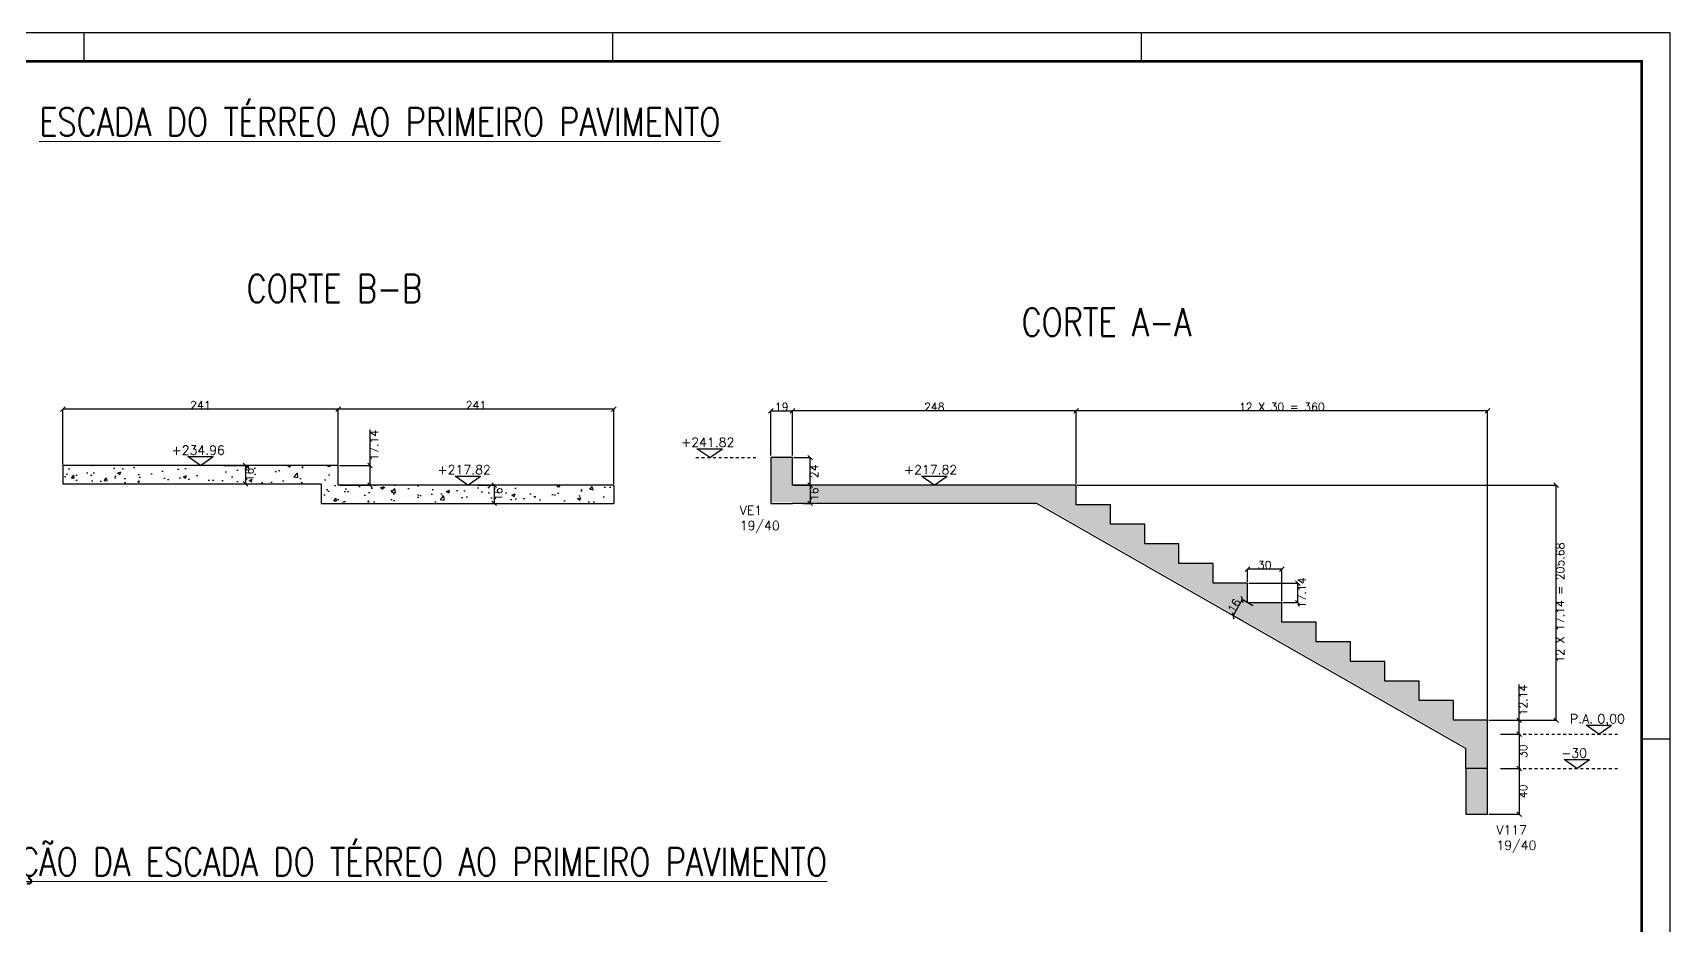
# Model space of a CAD drawing. Extents: x -2534 to -2415, y 70 to 154.
# Drawn here: x -2472.1 to -2414.8, y 123.1 to 154.3 of the extents above; entities that cross this region are included whole.
import ezdxf

# ---------------------------------------------------------------- set-up
doc = ezdxf.new("R2010")
doc.units = 0
doc.header["$MEASUREMENT"] = 0
doc.linetypes.add('ESTILO_TQS_0001', pattern=[1, 0.7, -0.3])
doc.layers.get('0').update_dxf_attribs({"linetype": 'CONTINUOUS'})
doc.layers.get('Defpoints').update_dxf_attribs({"linetype": 'CONTINUOUS'})
for name, color, linetype in [('2', 2, 'CONTINUOUS'), ('3', 3, 'CONTINUOUS'), ('ARQ-FOLHA', 7, 'CONTINUOUS')]:
    doc.layers.add(name, color=color, linetype=linetype)
doc.layers.add('LC-Textos', color=3, linetype='CONTINUOUS', lineweight=20)
doc.styles.add('SIMPLEX', font='SIMPLEX.shx', dxfattribs={"width": 0.8})
doc.styles.get("Standard").update_dxf_attribs({"font": 'ROMANS.SHX'})
doc.dimstyles.new('FORMA ESCADA', dxfattribs={"dimtxt": 7, "dimasz": 4, "dimexe": 0.01, "dimexo": 1, "dimgap": 0.01, "dimtad": 2, "dimdsep": 46, "dimtxsty": 'Standard', "dimblk": 'OBLIQUE', "dimcen": 0.09, "dimclrd": 1, "dimclre": 1, "dimclrt": 3, "dimadec": 0, "dimazin": 0, "dimtfac": 1, "dimtofl": 0, "dimtmove": 0, "dimatfit": 3, "dimldrblk": 'OBLIQUE', "dimfxl": 1, "dimtolj": 1, "dimtzin": 0, "dimarcsym": 0})

# ---------------------------------------------------------------- blocks, each defined once
blk = doc.blocks.new('_Oblique')
at = {"color": 0, "linetype": 'ByBlock', "lineweight": -2}
blk.add_line((-0.5, -0.5), (0.5, 0.5), dxfattribs=at)
blk = doc.blocks.new('*D123')
at = {"color": 1, "linetype": 'Continuous', "lineweight": -2, "transparency": 16777216}
for p, q in [((2754.2, -1934.9), (2754.2, -1903.5)), ((2727.4, -1934.9), (2754.3, -1934.9)), ((2754.2, -1952), (2754.2, -1934.9)), ((2727.4, -1952), (2754.3, -1952))]:
    blk.add_line(p, q, dxfattribs=at)
at = {"layer": 'Defpoints', "color": 0, "linetype": 'Continuous', "transparency": 16777216}
for p in [(2726.4, -1934.9), (2754.2, -1934.9), (2726.4, -1952)]:
    blk.add_point(p, dxfattribs=at)
at = {"color": 1, "linetype": 'Continuous', "lineweight": -2, "transparency": 16777216, "xscale": 4, "yscale": 4, "zscale": 4}
for p, rotation in [((2754.2, -1934.9), 90), ((2754.2, -1952), 270)]:
    blk.add_blockref('_Oblique', p, dxfattribs=dict(at, rotation=rotation))
at = {"color": 3, "linetype": 'Continuous', "transparency": 16777216, "insert": (2757.8, -1917.2), "char_height": 7, "attachment_point": 5, "rotation": 90}
blk.add_mtext('\\A1;17.14', dxfattribs=at)
blk = doc.blocks.new('*D124')
at = {"color": 1, "linetype": 'Continuous', "lineweight": -2, "transparency": 16777216}
for p, q in [((2847.9, -1952), (2862.9, -1952)), ((2862.9, -1952), (2862.9, -1968)), ((2847.9, -1968), (2862.9, -1968))]:
    blk.add_line(p, q, dxfattribs=at)
at = {"layer": 'Defpoints', "color": 0, "linetype": 'Continuous', "transparency": 16777216}
for p in [(2846.9, -1952), (2846.9, -1968), (2862.9, -1968)]:
    blk.add_point(p, dxfattribs=at)
at = {"color": 1, "linetype": 'Continuous', "lineweight": -2, "transparency": 16777216, "xscale": 4, "yscale": 4, "zscale": 4}
for p, rotation in [((2862.9, -1952), 90), ((2862.9, -1968), 270)]:
    blk.add_blockref('_Oblique', p, dxfattribs=dict(at, rotation=rotation))
at = {"color": 3, "linetype": 'Continuous', "transparency": 16777216, "insert": (2866.4, -1960), "char_height": 7, "attachment_point": 5, "rotation": 90}
blk.add_mtext('\\A1;16', dxfattribs=at)
blk = doc.blocks.new('*D125')
at = {"color": 1, "linetype": 'Continuous', "lineweight": -2, "transparency": 16777216}
for p, q in [((2626, -1934.9), (2645.3, -1934.9)), ((2645.3, -1934.9), (2645.3, -1950.9)), ((2626, -1950.9), (2645.3, -1950.9))]:
    blk.add_line(p, q, dxfattribs=at)
at = {"layer": 'Defpoints', "color": 0, "linetype": 'Continuous', "transparency": 16777216}
for p in [(2625, -1934.9), (2625, -1950.9), (2645.3, -1950.9)]:
    blk.add_point(p, dxfattribs=at)
at = {"color": 1, "linetype": 'Continuous', "lineweight": -2, "transparency": 16777216, "xscale": 4, "yscale": 4, "zscale": 4}
for p, rotation in [((2645.3, -1934.9), 90), ((2645.3, -1950.9), 270)]:
    blk.add_blockref('_Oblique', p, dxfattribs=dict(at, rotation=rotation))
at = {"color": 3, "linetype": 'Continuous', "transparency": 16777216, "insert": (2648.8, -1942.9), "char_height": 7, "attachment_point": 5, "rotation": 90}
blk.add_mtext('\\A1;16', dxfattribs=at)
blk = doc.blocks.new('*D126')
at = {"color": 1, "linetype": 'Continuous', "lineweight": -2, "transparency": 16777216}
for p, q in [((2726.4, -1933.9), (2726.4, -1885.7)), ((2967.4, -1885.7), (2726.4, -1885.7)), ((2967.4, -1951), (2967.4, -1885.7))]:
    blk.add_line(p, q, dxfattribs=at)
at = {"layer": 'Defpoints', "color": 0, "linetype": 'Continuous', "transparency": 16777216}
for p in [(2726.4, -1885.7), (2726.4, -1934.9), (2967.4, -1952)]:
    blk.add_point(p, dxfattribs=at)
at = {"color": 1, "linetype": 'Continuous', "lineweight": -2, "transparency": 16777216, "xscale": 4, "yscale": 4, "zscale": 4, "rotation": 180}
blk.add_blockref('_Oblique', (2726.4, -1885.7), dxfattribs=at)
at = {"color": 1, "linetype": 'Continuous', "lineweight": -2, "transparency": 16777216, "xscale": 4, "yscale": 4, "zscale": 4}
blk.add_blockref('_Oblique', (2967.4, -1885.7), dxfattribs=at)
at = {"color": 3, "linetype": 'Continuous', "transparency": 16777216, "insert": (2846.9, -1882.2), "char_height": 7, "attachment_point": 5}
blk.add_mtext('\\A1;241', dxfattribs=at)
blk = doc.blocks.new('*D127')
at = {"color": 1, "linetype": 'Continuous', "lineweight": -2, "transparency": 16777216}
for p, q in [((2485.4, -1933.9), (2485.4, -1885.7)), ((2726.4, -1885.7), (2485.4, -1885.7)), ((2726.4, -1933.9), (2726.4, -1885.7))]:
    blk.add_line(p, q, dxfattribs=at)
at = {"layer": 'Defpoints', "color": 0, "linetype": 'Continuous', "transparency": 16777216}
for p in [(2485.4, -1885.7), (2485.4, -1934.9), (2726.4, -1934.9)]:
    blk.add_point(p, dxfattribs=at)
at = {"color": 1, "linetype": 'Continuous', "lineweight": -2, "transparency": 16777216, "xscale": 4, "yscale": 4, "zscale": 4, "rotation": 180}
blk.add_blockref('_Oblique', (2485.4, -1885.7), dxfattribs=at)
at = {"color": 1, "linetype": 'Continuous', "lineweight": -2, "transparency": 16777216, "xscale": 4, "yscale": 4, "zscale": 4}
blk.add_blockref('_Oblique', (2726.4, -1885.7), dxfattribs=at)
at = {"color": 3, "linetype": 'Continuous', "transparency": 16777216, "insert": (2605.9, -1882.2), "char_height": 7, "attachment_point": 5}
blk.add_mtext('\\A1;241', dxfattribs=at)
blk = doc.blocks.new('*D168')
at = {"color": 1, "linetype": 'Continuous', "lineweight": -2, "transparency": 16777216}
for p, q in [((3759.3, -2157.7), (3759.3, -2126.3)), ((3732.8, -2157.7), (3759.3, -2157.7)), ((3759.3, -2169.8), (3759.3, -2157.7)), ((3743.9, -2169.8), (3759.3, -2169.8))]:
    blk.add_line(p, q, dxfattribs=at)
at = {"layer": 'Defpoints', "color": 0, "linetype": 'Continuous', "transparency": 16777216}
for p in [(3731.8, -2157.7), (3759.3, -2157.7), (3742.9, -2169.8)]:
    blk.add_point(p, dxfattribs=at)
at = {"color": 1, "linetype": 'Continuous', "lineweight": -2, "transparency": 16777216, "xscale": 4, "yscale": 4, "zscale": 4}
for p, rotation in [((3759.3, -2157.7), 90), ((3759.3, -2169.8), 270)]:
    blk.add_blockref('_Oblique', p, dxfattribs=dict(at, rotation=rotation))
at = {"color": 3, "linetype": 'Continuous', "transparency": 16777216, "insert": (3762.8, -2140), "char_height": 7, "attachment_point": 5, "rotation": 90}
blk.add_mtext('\\A1;12.14', dxfattribs=at)
blk = doc.blocks.new('*D169')
at = {"color": 1, "linetype": 'Continuous', "lineweight": -2, "transparency": 16777216}
for p, q in [((3372.8, -1952), (3791.8, -1952)), ((3791.8, -2157.7), (3791.8, -1952)), ((3732.8, -2157.7), (3791.8, -2157.7))]:
    blk.add_line(p, q, dxfattribs=at)
at = {"layer": 'Defpoints', "color": 0, "linetype": 'Continuous', "transparency": 16777216}
for p in [(3371.8, -1952), (3791.8, -1952), (3731.8, -2157.7)]:
    blk.add_point(p, dxfattribs=at)
at = {"color": 1, "linetype": 'Continuous', "lineweight": -2, "transparency": 16777216, "xscale": 4, "yscale": 4, "zscale": 4}
for p, rotation in [((3791.8, -1952), 90), ((3791.8, -2157.7), 270)]:
    blk.add_blockref('_Oblique', p, dxfattribs=dict(at, rotation=rotation))
at = {"color": 3, "linetype": 'Continuous', "transparency": 16777216, "insert": (3795.3, -2054.8), "char_height": 7, "attachment_point": 5, "rotation": 90}
blk.add_mtext('\\A1;12 X 17.14 = 205.68', dxfattribs=at)
blk = doc.blocks.new('*D170')
at = {"color": 1, "linetype": 'Continuous', "lineweight": -2, "transparency": 16777216}
for p, q in [((3371.8, -1951), (3371.8, -1887.1)), ((3731.8, -1887.1), (3371.8, -1887.1)), ((3731.8, -2156.7), (3731.8, -1887.1))]:
    blk.add_line(p, q, dxfattribs=at)
at = {"layer": 'Defpoints', "color": 0, "linetype": 'Continuous', "transparency": 16777216}
for p in [(3371.8, -1887.1), (3371.8, -1952), (3731.8, -2157.7)]:
    blk.add_point(p, dxfattribs=at)
at = {"color": 1, "linetype": 'Continuous', "lineweight": -2, "transparency": 16777216, "xscale": 4, "yscale": 4, "zscale": 4, "rotation": 180}
blk.add_blockref('_Oblique', (3371.8, -1887.1), dxfattribs=at)
at = {"color": 1, "linetype": 'Continuous', "lineweight": -2, "transparency": 16777216, "xscale": 4, "yscale": 4, "zscale": 4}
blk.add_blockref('_Oblique', (3731.8, -1887.1), dxfattribs=at)
at = {"color": 3, "linetype": 'Continuous', "transparency": 16777216, "insert": (3551.8, -1883.6), "char_height": 7, "attachment_point": 5}
blk.add_mtext('\\A1;12 X 30 = 360', dxfattribs=at)
blk = doc.blocks.new('*D171')
at = {"color": 1, "linetype": 'Continuous', "lineweight": -2, "transparency": 16777216}
for p, q in [((3123.8, -1926), (3123.8, -1887.1)), ((3371.8, -1887.1), (3123.8, -1887.1)), ((3371.8, -1951), (3371.8, -1887.1))]:
    blk.add_line(p, q, dxfattribs=at)
at = {"layer": 'Defpoints', "color": 0, "linetype": 'Continuous', "transparency": 16777216}
for p in [(3123.8, -1887.1), (3123.8, -1927), (3371.8, -1952)]:
    blk.add_point(p, dxfattribs=at)
at = {"color": 1, "linetype": 'Continuous', "lineweight": -2, "transparency": 16777216, "xscale": 4, "yscale": 4, "zscale": 4, "rotation": 180}
blk.add_blockref('_Oblique', (3123.8, -1887.1), dxfattribs=at)
at = {"color": 1, "linetype": 'Continuous', "lineweight": -2, "transparency": 16777216, "xscale": 4, "yscale": 4, "zscale": 4}
blk.add_blockref('_Oblique', (3371.8, -1887.1), dxfattribs=at)
at = {"color": 3, "linetype": 'Continuous', "transparency": 16777216, "insert": (3247.8, -1883.6), "char_height": 7, "attachment_point": 5}
blk.add_mtext('\\A1;248', dxfattribs=at)
blk = doc.blocks.new('*D172')
at = {"color": 1, "linetype": 'Continuous', "lineweight": -2, "transparency": 16777216}
for p, q in [((3104.8, -1926), (3104.8, -1887.1)), ((3104.8, -1887.1), (3123.8, -1887.1)), ((3123.8, -1926), (3123.8, -1887.1))]:
    blk.add_line(p, q, dxfattribs=at)
at = {"layer": 'Defpoints', "color": 0, "linetype": 'Continuous', "transparency": 16777216}
for p in [(3123.8, -1887.1), (3104.8, -1927), (3123.8, -1927)]:
    blk.add_point(p, dxfattribs=at)
at = {"color": 1, "linetype": 'Continuous', "lineweight": -2, "transparency": 16777216, "xscale": 4, "yscale": 4, "zscale": 4, "rotation": 180}
blk.add_blockref('_Oblique', (3104.8, -1887.1), dxfattribs=at)
at = {"color": 1, "linetype": 'Continuous', "lineweight": -2, "transparency": 16777216, "xscale": 4, "yscale": 4, "zscale": 4}
blk.add_blockref('_Oblique', (3123.8, -1887.1), dxfattribs=at)
at = {"color": 3, "linetype": 'Continuous', "transparency": 16777216, "insert": (3114.3, -1883.6), "char_height": 7, "attachment_point": 5}
blk.add_mtext('\\A1;19', dxfattribs=at)
blk = doc.blocks.new('*D173')
at = {"color": 1, "linetype": 'Continuous', "lineweight": -2, "transparency": 16777216}
for p, q in [((3124.8, -1928), (3139.2, -1928)), ((3139.2, -1952), (3139.2, -1928)), ((3124.8, -1952), (3139.2, -1952))]:
    blk.add_line(p, q, dxfattribs=at)
at = {"layer": 'Defpoints', "color": 0, "linetype": 'Continuous', "transparency": 16777216}
for p in [(3123.8, -1928), (3139.2, -1928), (3123.8, -1952)]:
    blk.add_point(p, dxfattribs=at)
at = {"color": 1, "linetype": 'Continuous', "lineweight": -2, "transparency": 16777216, "xscale": 4, "yscale": 4, "zscale": 4}
for p, rotation in [((3139.2, -1928), 90), ((3139.2, -1952), 270)]:
    blk.add_blockref('_Oblique', p, dxfattribs=dict(at, rotation=rotation))
at = {"color": 3, "linetype": 'Continuous', "transparency": 16777216, "insert": (3142.7, -1940), "char_height": 7, "attachment_point": 5, "rotation": 90}
blk.add_mtext('\\A1;24', dxfattribs=at)
blk = doc.blocks.new('*D174')
at = {"color": 1, "linetype": 'Continuous', "lineweight": -2, "transparency": 16777216}
for p, q in [((3133, -1952), (3139.2, -1952)), ((3139.2, -1952), (3139.2, -1968)), ((3133, -1968), (3139.2, -1968))]:
    blk.add_line(p, q, dxfattribs=at)
at = {"layer": 'Defpoints', "color": 0, "linetype": 'Continuous', "transparency": 16777216}
for p in [(3132, -1952), (3132, -1968), (3139.2, -1968)]:
    blk.add_point(p, dxfattribs=at)
at = {"color": 1, "linetype": 'Continuous', "lineweight": -2, "transparency": 16777216, "xscale": 4, "yscale": 4, "zscale": 4}
for p, rotation in [((3139.2, -1952), 90), ((3139.2, -1968), 270)]:
    blk.add_blockref('_Oblique', p, dxfattribs=dict(at, rotation=rotation))
at = {"color": 3, "linetype": 'Continuous', "transparency": 16777216, "insert": (3142.7, -1960), "char_height": 7, "attachment_point": 5, "rotation": 90}
blk.add_mtext('\\A1;16', dxfattribs=at)
blk = doc.blocks.new('*D175')
at = {"color": 1, "linetype": 'Continuous', "lineweight": -2, "transparency": 16777216}
for p, q in [((3743.9, -2169.8), (3759.3, -2169.8)), ((3759.3, -2169.8), (3759.3, -2199.8)), ((3743.9, -2199.8), (3759.3, -2199.8))]:
    blk.add_line(p, q, dxfattribs=at)
at = {"layer": 'Defpoints', "color": 0, "linetype": 'Continuous', "transparency": 16777216}
for p in [(3742.9, -2169.8), (3742.9, -2199.8), (3759.3, -2199.8)]:
    blk.add_point(p, dxfattribs=at)
at = {"color": 1, "linetype": 'Continuous', "lineweight": -2, "transparency": 16777216, "xscale": 4, "yscale": 4, "zscale": 4}
for p, rotation in [((3759.3, -2169.8), 90), ((3759.3, -2199.8), 270)]:
    blk.add_blockref('_Oblique', p, dxfattribs=dict(at, rotation=rotation))
at = {"color": 3, "linetype": 'Continuous', "transparency": 16777216, "insert": (3762.8, -2184.8), "char_height": 7, "attachment_point": 5, "rotation": 90}
blk.add_mtext('\\A1;30', dxfattribs=at)
blk = doc.blocks.new('*D176')
at = {"color": 1, "linetype": 'Continuous', "lineweight": -2, "transparency": 16777216}
for p, q in [((3743.9, -2199.8), (3759.4, -2199.8)), ((3759.3, -2199.8), (3759.3, -2239.8)), ((3732.8, -2239.8), (3759.4, -2239.8))]:
    blk.add_line(p, q, dxfattribs=at)
at = {"layer": 'Defpoints', "color": 0, "linetype": 'Continuous', "transparency": 16777216}
for p in [(3742.9, -2199.8), (3731.8, -2239.8), (3759.3, -2239.8)]:
    blk.add_point(p, dxfattribs=at)
at = {"color": 1, "linetype": 'Continuous', "lineweight": -2, "transparency": 16777216, "xscale": 4, "yscale": 4, "zscale": 4}
for p, rotation in [((3759.3, -2199.8), 90), ((3759.3, -2239.8), 270)]:
    blk.add_blockref('_Oblique', p, dxfattribs=dict(at, rotation=rotation))
at = {"color": 3, "linetype": 'Continuous', "transparency": 16777216, "insert": (3762.9, -2219.8), "char_height": 7, "attachment_point": 5, "rotation": 90}
blk.add_mtext('\\A1;40', dxfattribs=at)
blk = doc.blocks.new('*D177')
at = {"color": 1, "linetype": 'Continuous', "lineweight": -2, "transparency": 16777216}
for p, q in [((3522.8, -2037.7), (3565.8, -2037.7)), ((3565.8, -2054.8), (3565.8, -2037.7)), ((3552.8, -2054.8), (3565.8, -2054.8))]:
    blk.add_line(p, q, dxfattribs=at)
at = {"layer": 'Defpoints', "color": 0, "linetype": 'Continuous', "transparency": 16777216}
for p in [(3521.8, -2037.7), (3565.8, -2037.7), (3551.8, -2054.8)]:
    blk.add_point(p, dxfattribs=at)
at = {"color": 1, "linetype": 'Continuous', "lineweight": -2, "transparency": 16777216, "xscale": 4, "yscale": 4, "zscale": 4}
for p, rotation in [((3565.8, -2037.7), 90), ((3565.8, -2054.8), 270)]:
    blk.add_blockref('_Oblique', p, dxfattribs=dict(at, rotation=rotation))
at = {"color": 3, "linetype": 'Continuous', "transparency": 16777216, "insert": (3569.3, -2046.3), "char_height": 7, "attachment_point": 5, "rotation": 90}
blk.add_mtext('\\A1;17.14', dxfattribs=at)
blk = doc.blocks.new('*D178')
at = {"color": 1, "linetype": 'Continuous', "lineweight": -2, "transparency": 16777216}
for p, q in [((3521.8, -2036.7), (3521.8, -2025.5)), ((3551.8, -2025.5), (3521.8, -2025.5)), ((3551.8, -2053.8), (3551.8, -2025.5))]:
    blk.add_line(p, q, dxfattribs=at)
at = {"layer": 'Defpoints', "color": 0, "linetype": 'Continuous', "transparency": 16777216}
for p in [(3521.8, -2025.5), (3521.8, -2037.7), (3551.8, -2054.8)]:
    blk.add_point(p, dxfattribs=at)
at = {"color": 1, "linetype": 'Continuous', "lineweight": -2, "transparency": 16777216, "xscale": 4, "yscale": 4, "zscale": 4, "rotation": 180}
blk.add_blockref('_Oblique', (3521.8, -2025.5), dxfattribs=at)
at = {"color": 1, "linetype": 'Continuous', "lineweight": -2, "transparency": 16777216, "xscale": 4, "yscale": 4, "zscale": 4}
blk.add_blockref('_Oblique', (3551.8, -2025.5), dxfattribs=at)
at = {"color": 3, "linetype": 'Continuous', "transparency": 16777216, "insert": (3536.8, -2022), "char_height": 7, "attachment_point": 5}
blk.add_mtext('\\A1;30', dxfattribs=at)
blk = doc.blocks.new('*D179')
at = {"color": 1, "linetype": 'Continuous', "lineweight": -2, "transparency": 16777216}
for p, q in [((3517.2, -2052.2), (3509.2, -2066.1)), ((3526.5, -2057.5), (3517.2, -2052.2)), ((3518.6, -2071.4), (3509.2, -2066.1))]:
    blk.add_line(p, q, dxfattribs=at)
at = {"layer": 'Defpoints', "color": 0, "linetype": 'Continuous', "transparency": 16777216}
for p in [(3527.4, -2058), (3509.2, -2066.1), (3519.4, -2071.9)]:
    blk.add_point(p, dxfattribs=at)
at = {"color": 1, "linetype": 'Continuous', "lineweight": -2, "transparency": 16777216, "xscale": 4, "yscale": 4, "zscale": 4}
for p, rotation in [((3517.2, -2052.2), 60.25923241496228), ((3509.2, -2066.1), 240.2592324149623)]:
    blk.add_blockref('_Oblique', p, dxfattribs=dict(at, rotation=rotation))
at = {"color": 3, "linetype": 'Continuous', "transparency": 16777216, "insert": (3510.1, -2057.4), "char_height": 7, "attachment_point": 5, "rotation": 60.2592}
blk.add_mtext('\\A1;16', dxfattribs=at)
blk = doc.blocks.new('fla0')
at = {"layer": 'ARQ-FOLHA'}
for p, q in [((5101.19, 1431.998), (4982.29, 1431.998)), ((5045.69, 1430.998), (5045.69, 1431.998)), ((5064.19, 1430.998), (5064.19, 1431.998)), ((5082.69, 1430.998), (5082.69, 1431.998)), ((5101.19, 1347.898), (5101.19, 1431.998)), ((5100.19, 1407.298), (5101.19, 1407.298))]:
    blk.add_line(p, q, dxfattribs=at)
at = {"layer": 'ARQ-FOLHA', "const_width": 0.1}
blk.add_lwpolyline([(5100.19, 1430.998), (4984.79, 1430.998), (4984.79, 1348.898), (5100.19, 1348.898), (5100.19, 1430.998)], dxfattribs=at)
blk = doc.blocks.new('forma corte b')
at = {"layer": '3', "linetype": 'Continuous'}
h = blk.add_hatch(dxfattribs=at)
h.set_pattern_fill('AR-CONC', color=256, scale=4)
h.set_pattern_definition([(50, (-726.416, 22.197), (28.69041, -2.51009), [3, -33]), (355, (-726.416, 22.197), (-5.55005, 30.08769), [2.4, -26.4]), (100.45144, (-724.025, 21.988), (23.14035, 27.5776), [2.5496, -28.04568]), (46.1842, (-726.416, 30.197), (42.68965, -6.62077), [4.5, -49.5]), (96.6356, (-722.86, 29.645), (37.38648, 38.96474), [3.8244, -42.06855]), (351.1842, (-726.416, 30.197), (37.3865, 38.96474), [3.6, -39.6]), (21, (-722.416, 28.197), (23.87628, -16.10476), [3, -33]), (326, (-722.416, 28.197), (9.73261, 29.006), [2.4, -26.4]), (71.45144, (-720.426, 26.855), (33.6089, 12.90125), [2.5496, -28.04568]), (37.5, (-726.416, 22.197), (0.486394, 13.315754), [0, -26.08, 0, -26.8, 0, -26.5]), (7.5, (-726.416, 22.197), (10.52278, 15.77647), [0, -15.28, 0, -25.48, 0, -10.1]), (327.5, (-735.336, 22.197), (21.352897, -0.902195), [0, -10, 0, -31.2, 0, -41.4]), (317.5, (-739.336, 22.197), (23.32745, 4.0042), [0, -13, 0, -20.72, 0, -29.4])])
h.paths.add_polyline_path([(2726.383, -1951.997), (2726.383, -1934.857), (2485.383, -1934.857), (2485.383, -1949.857), (2711.383, -1949.857), (2711.383, -1966.997), (2967.383, -1966.997), (2967.383, -1951.997)])
h.paths.add_polyline_path([(2871.659, -1966.414), (2871.659, -1952.58), (2861.159, -1952.58), (2861.159, -1966.414)], flags=24)
h.paths.add_polyline_path([(2654.058, -1949.274), (2654.058, -1935.44), (2643.558, -1935.44), (2643.558, -1949.274)], flags=24)
for p, q in [((2594.785, -1927.052), (2616.98, -1927.052)), ((2605.883, -1934.857), (2594.785, -1927.052)), ((2605.883, -1934.857), (2616.98, -1927.052)), ((2726.383, -1934.857), (2485.383, -1934.857)), ((2485.383, -1934.857), (2485.383, -1950.857)), ((2726.383, -1951.997), (2726.383, -1934.857)), ((2828.725, -1944.192), (2850.919, -1944.192)), ((2839.822, -1951.997), (2828.725, -1944.192)), ((2839.822, -1951.997), (2850.919, -1944.192)), ((2485.383, -1950.857), (2711.383, -1950.857)), ((2711.383, -1950.857), (2711.383, -1967.997)), ((2967.383, -1951.997), (2726.383, -1951.997)), ((2967.383, -1951.997), (2967.383, -1967.997)), ((2711.383, -1967.997), (2967.383, -1967.997))]:
    blk.add_line(p, q, dxfattribs=at)
at = {"linetype": 'Continuous', "char_height": 8, "attachment_point": 1}
for s, insert in [('+234.96', (2580.62, -1917.447)), ('+217.82', (2813.216, -1934.587))]:
    blk.add_mtext_dynamic_manual_height_columns(s, width=1258.45265, gutter_width=40, heights=[0], dxfattribs=dict(at, insert=insert))
at = {"layer": 'LC-Textos', "color": 4, "insert": (2646.242, -1792.304), "char_height": 24.4802, "width": 628.11081, "attachment_point": 7, "line_spacing_factor": 0.798, "style": 'SIMPLEX'}
blk.add_mtext('CORTE B-B', dxfattribs=at)
at = {"linetype": 'Continuous'}
for base, p1, p2, picture, middle in [((2485.383, -1885.697), (2726.383, -1934.857), (2485.383, -1934.857), '*D127', (2605.883, -1882.187)), ((2726.383, -1885.697), (2967.383, -1951.997), (2726.383, -1934.857), '*D126', (2846.883, -1882.187))]:
    dim = blk.add_linear_dim(base=base, p1=p1, p2=p2, dimstyle='FORMA ESCADA', dxfattribs=at)
    dim.commit()
    dim.dimension.update_dxf_attribs({"geometry": picture, "text_midpoint": middle})
for base, p1, p2, picture, middle in [((2754.248, -1934.857), (2726.383, -1951.997), (2726.383, -1934.857), '*D123', (2757.758, -1917.18)), ((2645.298, -1950.857), (2625.039, -1934.857), (2625.039, -1950.857), '*D125', (2648.808, -1942.857)), ((2862.899, -1967.997), (2846.883, -1951.997), (2846.883, -1967.997), '*D124', (2866.409, -1959.997))]:
    dim = blk.add_linear_dim(base=base, p1=p1, p2=p2, angle=90, dimstyle='FORMA ESCADA', dxfattribs=at)
    dim.commit()
    dim.dimension.update_dxf_attribs({"geometry": picture, "text_midpoint": middle})
blk = doc.blocks.new('forma corte c')
at = {"layer": '3', "linetype": 'Continuous'}
h = blk.add_hatch(dxfattribs=at)
h.set_pattern_fill('AR-CONC', color=256, scale=4)
h.set_pattern_definition([(50, (-726.416, 22.197), (28.69041, -2.51009), [3, -33]), (355, (-726.416, 22.197), (-5.55005, 30.08769), [2.4, -26.4]), (100.45144, (-724.025, 21.988), (23.14035, 27.5776), [2.5496, -28.04568]), (46.1842, (-726.416, 30.197), (42.68965, -6.62077), [4.5, -49.5]), (96.6356, (-722.86, 29.645), (37.38648, 38.96474), [3.8244, -42.06855]), (351.1842, (-726.416, 30.197), (37.38648, 38.96474), [3.6, -39.6]), (21, (-722.416, 28.197), (23.87628, -16.10476), [3, -33]), (326, (-722.416, 28.197), (9.73261, 29.006), [2.4, -26.4]), (71.45144, (-720.426, 26.855), (33.6089, 12.90125), [2.5496, -28.04568]), (37.5, (-726.416, 22.197), (0.486394, 13.315754), [0, -26.08, 0, -26.8, 0, -26.5]), (7.5, (-726.416, 22.197), (10.52278, 15.77647), [0, -15.28, 0, -25.48, 0, -10.1]), (327.5, (-735.336, 22.197), (21.352897, -0.902195), [0, -10, 0, -31.2, 0, -41.4]), (317.5, (-739.336, 22.197), (23.32745, 4.0042), [0, -13, 0, -20.72, 0, -29.4])])
h.paths.add_polyline_path([(3371.826, -1969.137), (3371.826, -1951.997), (3123.826, -1951.997), (3123.826, -1926.997), (3104.826, -1926.997), (3104.826, -1966.997), (3123.826, -1966.997), (3337.843, -1966.997), (3712.826, -2181.237), (3712.826, -2199.817), (3731.826, -2199.817), (3731.826, -2169.817), (3731.826, -2157.677), (3701.826, -2157.677), (3701.826, -2140.537), (3671.826, -2140.537), (3671.826, -2123.397), (3641.826, -2123.397), (3641.826, -2106.257), (3611.826, -2106.257), (3611.826, -2089.117), (3581.826, -2089.117), (3581.826, -2071.977), (3551.826, -2071.977), (3551.826, -2054.837), (3521.826, -2054.837), (3521.826, -2037.697), (3491.826, -2037.697), (3491.826, -2020.557), (3461.826, -2020.557), (3461.826, -2003.417), (3431.826, -2003.417), (3431.826, -1986.277), (3401.826, -1986.277), (3401.826, -1969.137)])
h.paths.add_polyline_path([(3731.826, -2199.817), (3712.826, -2199.817), (3712.826, -2239.817), (3731.826, -2239.817)])
at = {"layer": '2', "linetype": 'ESTILO_TQS_0001'}
for p, q in [((3039.286, -1927.997), (3094.437, -1927.997)), ((3742.939, -2169.817), (3847.644, -2169.817)), ((3742.939, -2199.817), (3847.644, -2199.817))]:
    blk.add_line(p, q, dxfattribs=at)
at = {"layer": '3', "linetype": 'Continuous'}
for p, q in [((3040.21, -1920.192), (3062.404, -1920.192)), ((3051.307, -1927.997), (3040.21, -1920.192)), ((3051.307, -1927.997), (3062.404, -1920.192)), ((3236.729, -1944.192), (3258.924, -1944.192)), ((3247.826, -1951.997), (3236.729, -1944.192)), ((3247.826, -1951.997), (3258.924, -1944.192)), ((3371.826, -1951.997), (3123.826, -1951.997)), ((3371.826, -1969.137), (3371.826, -1951.997)), ((3337.578, -1967.997), (3123.826, -1967.997)), ((3712.826, -2182.389), (3337.578, -1967.997)), ((3401.826, -1969.137), (3371.826, -1969.137)), ((3401.826, -1986.277), (3401.826, -1969.137)), ((3431.826, -1986.277), (3401.826, -1986.277)), ((3431.826, -2003.417), (3431.826, -1986.277)), ((3461.826, -2003.417), (3431.826, -2003.417)), ((3461.826, -2020.557), (3461.826, -2003.417)), ((3491.826, -2020.557), (3461.826, -2020.557)), ((3491.826, -2037.697), (3491.826, -2020.557)), ((3521.826, -2037.697), (3491.826, -2037.697)), ((3521.826, -2054.837), (3521.826, -2037.697)), ((3551.826, -2054.837), (3521.826, -2054.837)), ((3551.826, -2071.977), (3551.826, -2054.837)), ((3581.826, -2071.977), (3551.826, -2071.977)), ((3581.826, -2089.117), (3581.826, -2071.977)), ((3611.826, -2089.117), (3581.826, -2089.117)), ((3611.826, -2106.257), (3611.826, -2089.117)), ((3641.826, -2106.257), (3611.826, -2106.257)), ((3641.826, -2123.397), (3641.826, -2106.257)), ((3671.826, -2123.397), (3641.826, -2123.397)), ((3671.826, -2140.537), (3671.826, -2123.397)), ((3701.826, -2140.537), (3671.826, -2140.537)), ((3701.826, -2157.677), (3701.826, -2140.537)), ((3731.826, -2157.677), (3701.826, -2157.677)), ((3731.826, -2169.817), (3731.826, -2157.677)), ((3818.051, -2162.012), (3840.245, -2162.012)), ((3829.148, -2169.817), (3818.051, -2162.012)), ((3829.148, -2169.817), (3840.245, -2162.012)), ((3731.826, -2199.817), (3731.826, -2169.817)), ((3712.826, -2199.817), (3712.826, -2182.389)), ((3798.831, -2192.012), (3821.025, -2192.012)), ((3809.928, -2199.817), (3798.831, -2192.012)), ((3809.928, -2199.817), (3821.025, -2192.012))]:
    blk.add_line(p, q, dxfattribs=at)
for points in [[(3123.826, -1927.997), (3104.826, -1927.997), (3104.826, -1967.997), (3123.826, -1967.997)], [(3123.826, -1951.997), (3123.826, -1927.997)]]:
    blk.add_lwpolyline(points, dxfattribs=at)
blk.add_lwpolyline([(3731.826, -2199.817), (3712.826, -2199.817), (3712.826, -2239.817), (3731.826, -2239.817)], close=True, dxfattribs=at)
at = {"linetype": 'Continuous', "char_height": 8, "attachment_point": 1}
for s, insert in [('+241.82', (3026.308, -1910.587)), ('+217.82', (3221.221, -1934.587)), ('VE1\\P19/40', (3077.653, -1970.027)), ('\\pi-24,l32,t32;P.A.^I0,00', (3795.856, -2152.407)), ('-30', (3796.085, -2182.407)), ('V117\\P19/40', (3739.501, -2249.643))]:
    blk.add_mtext_dynamic_manual_height_columns(s, width=1258.45265, gutter_width=40, heights=[0], dxfattribs=dict(at, insert=insert))
at = {"layer": 'LC-Textos', "color": 4, "insert": (3324.164, -1821.905), "char_height": 24.4802, "width": 628.11081, "attachment_point": 7, "line_spacing_factor": 0.798, "style": 'SIMPLEX'}
blk.add_mtext('CORTE A-A', dxfattribs=at)
at = {"linetype": 'Continuous'}
dim = blk.add_linear_dim(base=(3371.826, -1887.116), p1=(3731.826, -2157.677), p2=(3371.826, -1951.997), text='12 X 30 = <>', dimstyle='FORMA ESCADA', dxfattribs=at)
dim.commit()
dim.dimension.update_dxf_attribs({"geometry": '*D170', "text_midpoint": (3551.826, -1883.606)})
for base, p1, p2, picture, middle in [((3123.826, -1887.116), (3104.826, -1926.997), (3123.826, -1926.997), '*D172', (3114.326, -1883.606)), ((3123.826, -1887.116), (3371.826, -1951.997), (3123.826, -1926.997), '*D171', (3247.826, -1883.606)), ((3521.826, -2025.537), (3551.826, -2054.837), (3521.826, -2037.697), '*D178', (3536.826, -2022.027))]:
    dim = blk.add_linear_dim(base=base, p1=p1, p2=p2, dimstyle='FORMA ESCADA', dxfattribs=at)
    dim.commit()
    dim.dimension.update_dxf_attribs({"geometry": picture, "text_midpoint": middle})
for base, p1, p2, picture, middle in [((3139.233, -1927.997), (3123.826, -1951.997), (3123.826, -1927.997), '*D173', (3142.743, -1939.997)), ((3139.233, -1967.997), (3132.035, -1951.997), (3132.035, -1967.997), '*D174', (3142.743, -1959.997)), ((3759.328, -2157.677), (3742.939, -2169.817), (3731.826, -2157.677), '*D168', (3762.838, -2140)), ((3759.338, -2199.817), (3742.939, -2169.817), (3742.939, -2199.817), '*D175', (3762.848, -2184.817)), ((3759.348, -2239.817), (3742.939, -2199.817), (3731.826, -2239.817), '*D176', (3762.858, -2219.817))]:
    dim = blk.add_linear_dim(base=base, p1=p1, p2=p2, angle=90, dimstyle='FORMA ESCADA', dxfattribs=at)
    dim.commit()
    dim.dimension.update_dxf_attribs({"geometry": picture, "text_midpoint": middle})
dim = blk.add_linear_dim(base=(3791.781, -1951.997), p1=(3731.826, -2157.677), p2=(3371.826, -1951.997), angle=90, text='12 X 17.14 = <>', dimstyle='FORMA ESCADA', dxfattribs=at)
dim.commit()
dim.dimension.update_dxf_attribs({"geometry": '*D169', "text_midpoint": (3795.291, -2054.837)})
dim = blk.add_linear_dim(base=(3565.798, -2037.697), p1=(3551.826, -2054.837), p2=(3521.826, -2037.697), angle=90, dimstyle='FORMA ESCADA', dxfattribs=at)
dim.commit()
dim.dimension.update_dxf_attribs({"geometry": '*D177', "text_midpoint": (3565.798, -2046.267), "dimtype": 128})
dim = blk.add_aligned_dim(p1=(3527.365, -2058.001), p2=(3519.428, -2071.894), distance=-11.748, dimstyle='FORMA ESCADA', dxfattribs=at)
dim.commit()
dim.dimension.update_dxf_attribs({"geometry": '*D179', "text_midpoint": (3510.148, -2057.379)})

msp = doc.modelspace()

# ---------------------------------------------------------------- block references
msp.add_blockref('fla0', (-7515.997, -1277.704))
at = {"linetype": 'Continuous', "xscale": 0.04, "yscale": 0.04, "zscale": 0.04}
for name in ['forma corte b', 'forma corte c']:
    msp.add_blockref(name, (-2570.47, 216.551), dxfattribs=at)

# ---------------------------------------------------------------- texts
at = {"layer": 'LC-Textos', "color": 4, "char_height": 0.97921, "width": 38.78025, "attachment_point": 7, "line_spacing_factor": 0.798, "style": 'SIMPLEX'}
for s, insert in [('{\\LESCADA DO TÉRREO AO PRIMEIRO PAVIMENTO}', (-2471.877, 150.685)), ('{\\LARMAÇÃO DA ESCADA DO TÉRREO AO PRIMEIRO PAVIMENTO}', (-2475.3, 124.518))]:
    msp.add_mtext(s, dxfattribs=dict(at, insert=insert))

doc.saveas('drawing.dxf')
